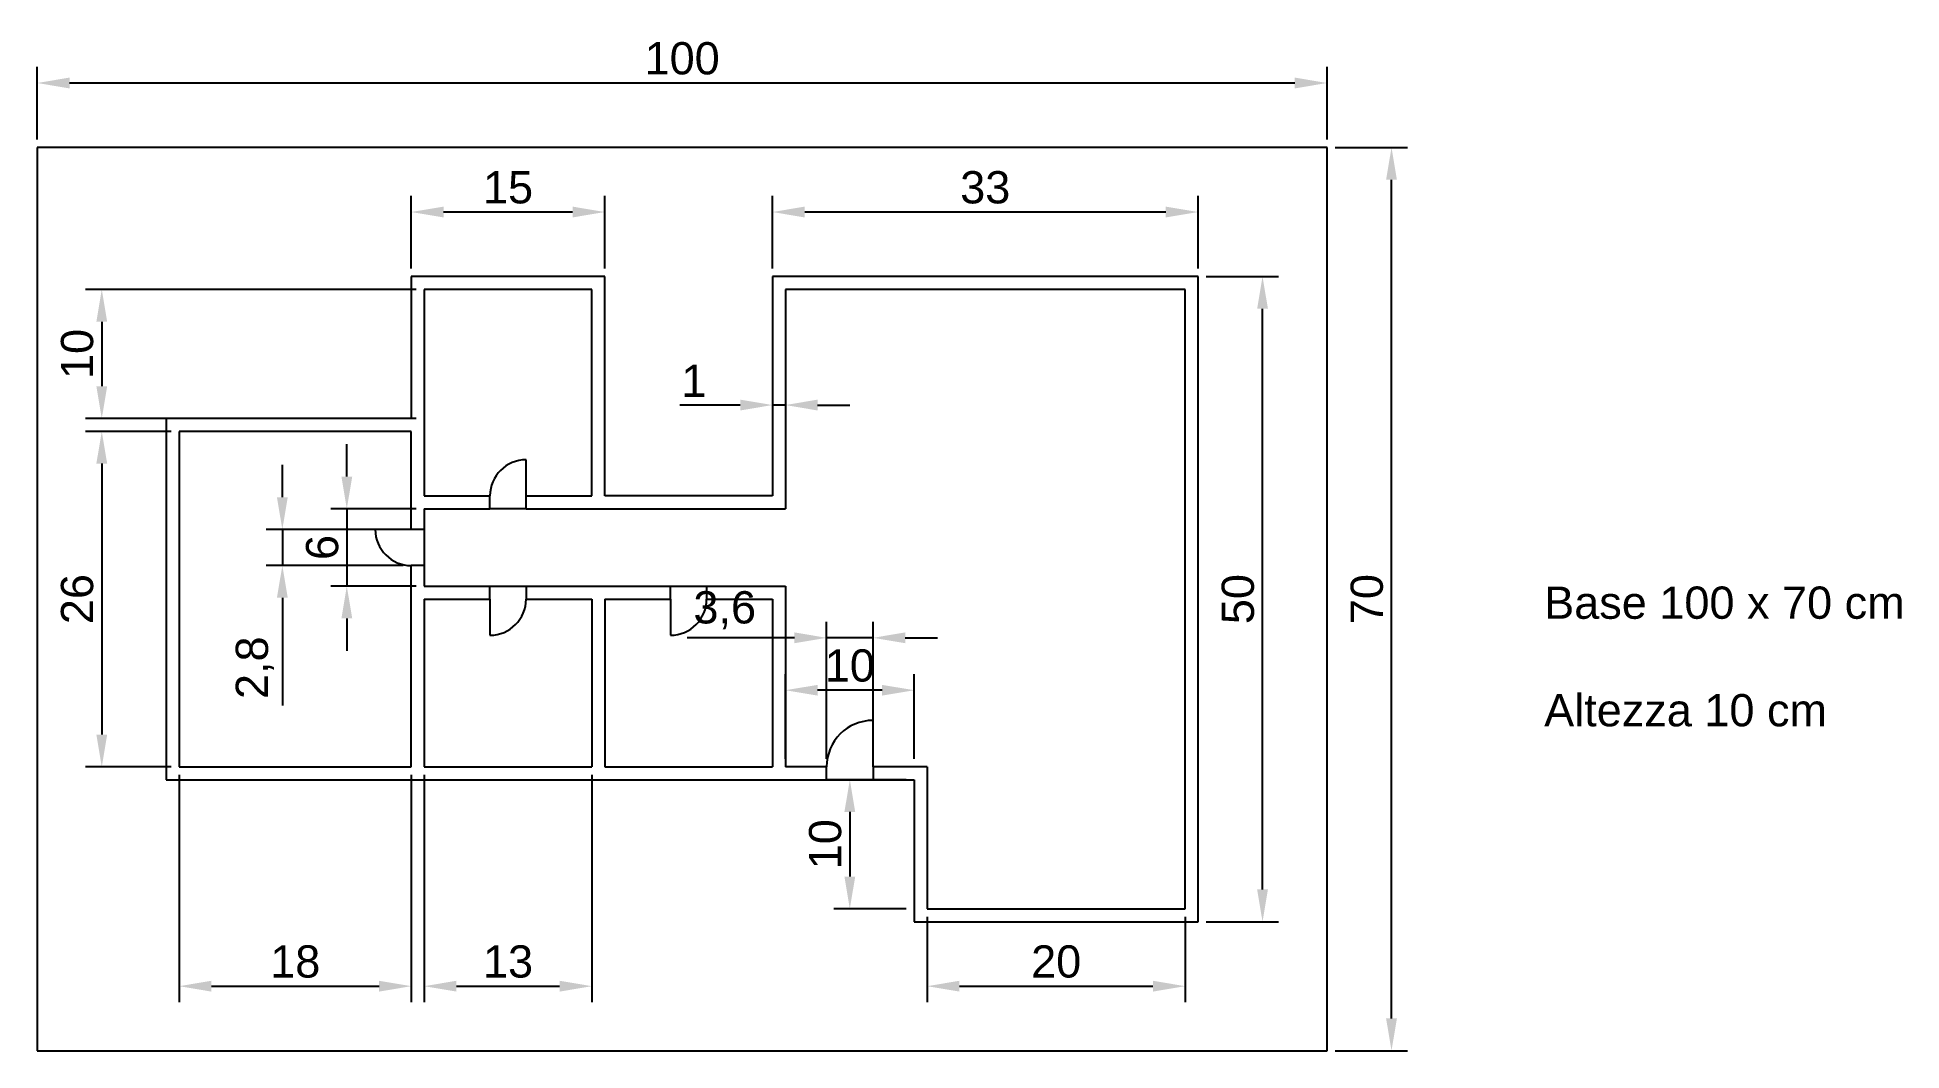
# Model space of a CAD drawing. Header units: millimetres. Extents: x 0 to 145, y 0 to 79.
import ezdxf

# ---------------------------------------------------------------- set-up
doc = ezdxf.new("R2010")
doc.units = ezdxf.units.MM
doc.layers.add('Dimension', color=7, linetype='Continuous')
doc.styles.get("Standard").update_dxf_attribs({"font": 'arial.ttf'})
doc.dimstyles.new('ISO-25', dxfattribs={"dimtxt": 2.5, "dimasz": 2.5, "dimexe": 1.25, "dimexo": 0.625, "dimtad": 1, "dimtxsty": 'Standard', "dimcen": 2.5, "dimadec": 0, "dimazin": 0, "dimtfac": 1, "dimtmove": 0, "dimatfit": 3, "dimfxl": 1, "dimarcsym": 0})

# ---------------------------------------------------------------- blocks, each defined once
blk = doc.blocks.new('*D0')
at = {"layer": 'Defpoints', "color": 0, "transparency": 16777216}
for p in [(90, 60), (95, 60), (90, 10)]:
    blk.add_point(p, dxfattribs=at)
at = {"layer": 'Dimension', "color": 0, "lineweight": -2, "transparency": 16777216}
for p, q in [((90.63, 60), (96.25, 60)), ((95, 12.5), (95, 57.5)), ((90.63, 10), (96.25, 10))]:
    blk.add_line(p, q, dxfattribs=at)
at = {"layer": 'Dimension', "color": 0, "transparency": 16777216}
for points in [[(94.58, 57.5), (95.42, 57.5), (95, 60)], [(94.58, 12.5), (95.42, 12.5), (95, 10)]]:
    blk.add_solid(points, dxfattribs=at)
at = {"layer": 'Dimension', "color": 0, "transparency": 16777216, "insert": (93.1, 35), "char_height": 2.5, "attachment_point": 5, "rotation": 90}
blk.add_mtext('50', dxfattribs=at)
blk = doc.blocks.new('*D1')
at = {"layer": 'Defpoints', "color": 0, "transparency": 16777216}
for p in [(11, 48), (5, 22), (11, 22)]:
    blk.add_point(p, dxfattribs=at)
at = {"layer": 'Dimension', "color": 0, "lineweight": -2, "transparency": 16777216}
for p, q in [((10.38, 48), (3.75, 48)), ((5, 45.5), (5, 24.5)), ((10.38, 22), (3.75, 22))]:
    blk.add_line(p, q, dxfattribs=at)
at = {"layer": 'Dimension', "color": 0, "transparency": 16777216}
for points in [[(4.58, 45.5), (5.42, 45.5), (5, 48)], [(4.58, 24.5), (5.42, 24.5), (5, 22)]]:
    blk.add_solid(points, dxfattribs=at)
at = {"layer": 'Dimension', "color": 0, "transparency": 16777216, "insert": (3.1, 35), "char_height": 2.5, "attachment_point": 5, "rotation": 90}
blk.add_mtext('26', dxfattribs=at)
blk = doc.blocks.new('*D2')
at = {"layer": 'Defpoints', "color": 0, "transparency": 16777216}
for p in [(57, 65), (57, 60), (90, 60)]:
    blk.add_point(p, dxfattribs=at)
at = {"layer": 'Dimension', "color": 0, "lineweight": -2, "transparency": 16777216}
for p, q in [((57, 60.62), (57, 66.25)), ((90, 60.62), (90, 66.25)), ((87.5, 65), (59.5, 65))]:
    blk.add_line(p, q, dxfattribs=at)
at = {"layer": 'Dimension', "color": 0, "transparency": 16777216}
for points in [[(59.5, 65.42), (59.5, 64.58), (57, 65)], [(87.5, 65.42), (87.5, 64.58), (90, 65)]]:
    blk.add_solid(points, dxfattribs=at)
at = {"layer": 'Dimension', "color": 0, "transparency": 16777216, "insert": (73.5, 66.9), "char_height": 2.5, "attachment_point": 5}
blk.add_mtext('33', dxfattribs=at)
blk = doc.blocks.new('*D3')
at = {"layer": 'Defpoints', "color": 0, "transparency": 16777216}
for p in [(29, 65), (29, 60), (44, 60)]:
    blk.add_point(p, dxfattribs=at)
at = {"layer": 'Dimension', "color": 0, "lineweight": -2, "transparency": 16777216}
for p, q in [((29, 60.63), (29, 66.25)), ((44, 60.63), (44, 66.25)), ((41.5, 65), (31.5, 65))]:
    blk.add_line(p, q, dxfattribs=at)
at = {"layer": 'Dimension', "color": 0, "transparency": 16777216}
for points in [[(31.5, 65.42), (31.5, 64.58), (29, 65)], [(41.5, 65.42), (41.5, 64.58), (44, 65)]]:
    blk.add_solid(points, dxfattribs=at)
at = {"layer": 'Dimension', "color": 0, "transparency": 16777216, "insert": (36.5, 66.9), "char_height": 2.5, "attachment_point": 5}
blk.add_mtext('15', dxfattribs=at)
blk = doc.blocks.new('*D4')
at = {"layer": 'Defpoints', "color": 0, "transparency": 16777216}
for p in [(69, 11), (89, 11), (89, 5)]:
    blk.add_point(p, dxfattribs=at)
at = {"layer": 'Dimension', "color": 0, "lineweight": -2, "transparency": 16777216}
for p, q in [((69, 10.38), (69, 3.75)), ((89, 10.38), (89, 3.75)), ((71.5, 5), (86.5, 5))]:
    blk.add_line(p, q, dxfattribs=at)
at = {"layer": 'Dimension', "color": 0, "transparency": 16777216}
for points in [[(71.5, 5.42), (71.5, 4.58), (69, 5)], [(86.5, 5.42), (86.5, 4.58), (89, 5)]]:
    blk.add_solid(points, dxfattribs=at)
at = {"layer": 'Dimension', "color": 0, "transparency": 16777216, "insert": (79, 6.9), "char_height": 2.5, "attachment_point": 5}
blk.add_mtext('20', dxfattribs=at)
blk = doc.blocks.new('*D5')
at = {"layer": 'Defpoints', "color": 0, "transparency": 16777216}
for p in [(0, 75), (0, 70), (100, 70)]:
    blk.add_point(p, dxfattribs=at)
at = {"layer": 'Dimension', "color": 0, "lineweight": -2, "transparency": 16777216}
for p, q in [((0, 70.62), (0, 76.25)), ((100, 70.62), (100, 76.25)), ((97.5, 75), (2.5, 75))]:
    blk.add_line(p, q, dxfattribs=at)
at = {"layer": 'Dimension', "color": 0, "transparency": 16777216}
for points in [[(2.5, 75.42), (2.5, 74.58), (0, 75)], [(97.5, 75.42), (97.5, 74.58), (100, 75)]]:
    blk.add_solid(points, dxfattribs=at)
at = {"layer": 'Dimension', "color": 0, "transparency": 16777216, "insert": (50, 76.9), "char_height": 2.5, "attachment_point": 5}
blk.add_mtext('100', dxfattribs=at)
blk = doc.blocks.new('*D6')
at = {"layer": 'Defpoints', "color": 0, "transparency": 16777216}
for p in [(100, 70), (105, 70), (100, 0)]:
    blk.add_point(p, dxfattribs=at)
at = {"layer": 'Dimension', "color": 0, "lineweight": -2, "transparency": 16777216}
for p, q in [((100.63, 70), (106.25, 70)), ((105, 2.5), (105, 67.5)), ((100.63, 0), (106.25, 0))]:
    blk.add_line(p, q, dxfattribs=at)
at = {"layer": 'Dimension', "color": 0, "transparency": 16777216}
for points in [[(104.58, 67.5), (105.42, 67.5), (105, 70)], [(104.58, 2.5), (105.42, 2.5), (105, 0)]]:
    blk.add_solid(points, dxfattribs=at)
at = {"layer": 'Dimension', "color": 0, "transparency": 16777216, "insert": (103.1, 35), "char_height": 2.5, "attachment_point": 5, "rotation": 90}
blk.add_mtext('70', dxfattribs=at)
blk = doc.blocks.new('*D14')
at = {"layer": 'Defpoints', "color": 0, "transparency": 16777216}
for p in [(57, 50.5), (57, 50.04), (58, 50.5)]:
    blk.add_point(p, dxfattribs=at)
at = {"layer": 'Dimension', "color": 0, "lineweight": -2, "transparency": 16777216}
for p, q in [((54.5, 50.04), (49.83, 50.04)), ((58, 50.04), (57, 50.04)), ((57, 49.88), (57, 48.79)), ((58, 49.88), (58, 48.79)), ((60.5, 50.04), (63, 50.04))]:
    blk.add_line(p, q, dxfattribs=at)
at = {"layer": 'Dimension', "color": 0, "transparency": 16777216}
for points in [[(54.5, 50.46), (54.5, 49.62), (57, 50.04)], [(60.5, 50.46), (60.5, 49.62), (58, 50.04)]]:
    blk.add_solid(points, dxfattribs=at)
at = {"layer": 'Dimension', "color": 0, "transparency": 16777216, "insert": (50.91, 51.92), "char_height": 2.5, "attachment_point": 5}
blk.add_mtext('1', dxfattribs=at)
blk = doc.blocks.new('*D16')
at = {"layer": 'Defpoints', "color": 0, "transparency": 16777216}
for p in [(30, 59), (5, 49), (30, 49)]:
    blk.add_point(p, dxfattribs=at)
at = {"layer": 'Dimension', "color": 0, "lineweight": -2, "transparency": 16777216}
for p, q in [((29.38, 59), (3.75, 59)), ((5, 56.5), (5, 51.5)), ((29.38, 49), (3.75, 49))]:
    blk.add_line(p, q, dxfattribs=at)
at = {"layer": 'Dimension', "color": 0, "transparency": 16777216}
for points in [[(4.58, 56.5), (5.42, 56.5), (5, 59)], [(4.58, 51.5), (5.42, 51.5), (5, 49)]]:
    blk.add_solid(points, dxfattribs=at)
at = {"layer": 'Dimension', "color": 0, "transparency": 16777216, "insert": (3.1, 54), "char_height": 2.5, "attachment_point": 5, "rotation": 90}
blk.add_mtext('10', dxfattribs=at)
blk = doc.blocks.new('*D17')
at = {"layer": 'Defpoints', "color": 0, "transparency": 16777216}
for p in [(11, 22), (29, 22), (29, 5)]:
    blk.add_point(p, dxfattribs=at)
at = {"layer": 'Dimension', "color": 0, "lineweight": -2, "transparency": 16777216}
for p, q in [((11, 21.38), (11, 3.75)), ((29, 21.38), (29, 3.75)), ((13.5, 5), (26.5, 5))]:
    blk.add_line(p, q, dxfattribs=at)
at = {"layer": 'Dimension', "color": 0, "transparency": 16777216}
for points in [[(13.5, 5.42), (13.5, 4.58), (11, 5)], [(26.5, 5.42), (26.5, 4.58), (29, 5)]]:
    blk.add_solid(points, dxfattribs=at)
at = {"layer": 'Dimension', "color": 0, "transparency": 16777216, "insert": (20, 6.9), "char_height": 2.5, "attachment_point": 5}
blk.add_mtext('18', dxfattribs=at)
blk = doc.blocks.new('*D18')
at = {"layer": 'Defpoints', "color": 0, "transparency": 16777216}
for p in [(30, 22), (43, 22), (43, 5)]:
    blk.add_point(p, dxfattribs=at)
at = {"layer": 'Dimension', "color": 0, "lineweight": -2, "transparency": 16777216}
for p, q in [((30, 21.38), (30, 3.75)), ((43, 21.38), (43, 3.75)), ((32.5, 5), (40.5, 5))]:
    blk.add_line(p, q, dxfattribs=at)
at = {"layer": 'Dimension', "color": 0, "transparency": 16777216}
for points in [[(32.5, 5.42), (32.5, 4.58), (30, 5)], [(40.5, 5.42), (40.5, 4.58), (43, 5)]]:
    blk.add_solid(points, dxfattribs=at)
at = {"layer": 'Dimension', "color": 0, "transparency": 16777216, "insert": (36.5, 6.9), "char_height": 2.5, "attachment_point": 5}
blk.add_mtext('13', dxfattribs=at)
blk = doc.blocks.new('*D20')
at = {"layer": 'Defpoints', "color": 0, "transparency": 16777216}
for p in [(68, 21), (63, 11), (68, 11)]:
    blk.add_point(p, dxfattribs=at)
at = {"layer": 'Dimension', "color": 0, "lineweight": -2, "transparency": 16777216}
for p, q in [((67.38, 21), (61.75, 21)), ((63, 18.5), (63, 13.5)), ((67.38, 11), (61.75, 11))]:
    blk.add_line(p, q, dxfattribs=at)
at = {"layer": 'Dimension', "color": 0, "transparency": 16777216}
for points in [[(62.58, 18.5), (63.42, 18.5), (63, 21)], [(62.58, 13.5), (63.42, 13.5), (63, 11)]]:
    blk.add_solid(points, dxfattribs=at)
at = {"layer": 'Dimension', "color": 0, "transparency": 16777216, "insert": (61.1, 16), "char_height": 2.5, "attachment_point": 5, "rotation": 90}
blk.add_mtext('10', dxfattribs=at)
blk = doc.blocks.new('*D21')
at = {"layer": 'Defpoints', "color": 0, "transparency": 16777216}
for p in [(30, 42), (24, 36), (30, 36)]:
    blk.add_point(p, dxfattribs=at)
at = {"layer": 'Dimension', "color": 0, "lineweight": -2, "transparency": 16777216}
for p, q in [((24, 44.5), (24, 47)), ((29.38, 42), (22.75, 42)), ((24, 42), (24, 36)), ((29.38, 36), (22.75, 36)), ((24, 33.5), (24, 31))]:
    blk.add_line(p, q, dxfattribs=at)
at = {"layer": 'Dimension', "color": 0, "transparency": 16777216}
for points in [[(23.58, 44.5), (24.42, 44.5), (24, 42)], [(23.58, 33.5), (24.42, 33.5), (24, 36)]]:
    blk.add_solid(points, dxfattribs=at)
at = {"layer": 'Dimension', "color": 0, "transparency": 16777216, "insert": (22.1, 39), "char_height": 2.5, "attachment_point": 5, "rotation": 90}
blk.add_mtext('6', dxfattribs=at)
blk = doc.blocks.new('*D22')
at = {"layer": 'Defpoints', "color": 0, "transparency": 16777216}
for p in [(29, 40.4), (19, 37.6), (29, 37.6)]:
    blk.add_point(p, dxfattribs=at)
at = {"layer": 'Dimension', "color": 0, "lineweight": -2, "transparency": 16777216}
for p, q in [((19, 42.9), (19, 45.4)), ((28.38, 40.4), (17.75, 40.4)), ((19, 40.4), (19, 37.6)), ((28.38, 37.6), (17.75, 37.6)), ((19, 35.1), (19, 26.75))]:
    blk.add_line(p, q, dxfattribs=at)
at = {"layer": 'Dimension', "color": 0, "transparency": 16777216}
for points in [[(18.58, 42.9), (19.42, 42.9), (19, 40.4)], [(18.58, 35.1), (19.42, 35.1), (19, 37.6)]]:
    blk.add_solid(points, dxfattribs=at)
at = {"layer": 'Dimension', "color": 0, "transparency": 16777216, "insert": (16.87, 29.68), "char_height": 2.5, "attachment_point": 5, "rotation": 90}
blk.add_mtext('2,8', dxfattribs=at)
blk = doc.blocks.new('*D24')
at = {"layer": 'Defpoints', "color": 0, "transparency": 16777216}
for p in [(61.2, 32), (61.2, 22), (64.8, 22)]:
    blk.add_point(p, dxfattribs=at)
at = {"layer": 'Dimension', "color": 0, "lineweight": -2, "transparency": 16777216}
for p, q in [((61.2, 22.62), (61.2, 33.25)), ((64.8, 22.62), (64.8, 33.25)), ((58.7, 32), (50.4, 32)), ((64.8, 32), (61.2, 32)), ((67.3, 32), (69.8, 32))]:
    blk.add_line(p, q, dxfattribs=at)
at = {"layer": 'Dimension', "color": 0, "transparency": 16777216}
for points in [[(58.7, 32.42), (58.7, 31.58), (61.2, 32)], [(67.3, 32.42), (67.3, 31.58), (64.8, 32)]]:
    blk.add_solid(points, dxfattribs=at)
at = {"layer": 'Dimension', "color": 0, "transparency": 16777216, "insert": (53.3, 34.13), "char_height": 2.5, "attachment_point": 5}
blk.add_mtext('3,6', dxfattribs=at)
blk = doc.blocks.new('*D25')
at = {"layer": 'Defpoints', "color": 0, "transparency": 16777216}
for p in [(58, 27.94), (58, 22), (68, 22)]:
    blk.add_point(p, dxfattribs=at)
at = {"layer": 'Dimension', "color": 0, "lineweight": -2, "transparency": 16777216}
for p, q in [((58, 22.62), (58, 29.19)), ((68, 22.62), (68, 29.19)), ((65.5, 27.94), (60.5, 27.94))]:
    blk.add_line(p, q, dxfattribs=at)
at = {"layer": 'Dimension', "color": 0, "transparency": 16777216}
for points in [[(60.5, 28.35), (60.5, 27.52), (58, 27.94)], [(65.5, 28.35), (65.5, 27.52), (68, 27.94)]]:
    blk.add_solid(points, dxfattribs=at)
at = {"layer": 'Dimension', "color": 0, "transparency": 16777216, "insert": (63, 29.84), "char_height": 2.5, "attachment_point": 5}
blk.add_mtext('10', dxfattribs=at)

msp = doc.modelspace()

# ---------------------------------------------------------------- linework, layer by layer
for p, q in [((100, 70), (0, 70)), ((0, 70), (0, 0)), ((100, 0), (100, 70)), ((44, 60), (29, 60)), ((29, 60), (29, 49)), ((44, 43), (44, 60)), ((90, 60), (57, 60)), ((57, 60), (57, 43)), ((90, 10), (90, 60)), ((43, 59), (30, 59)), ((30, 59), (30, 49)), ((43, 43), (43, 59)), ((58, 59), (58, 42)), ((89, 59), (58, 59)), ((89, 11), (89, 59)), ((29, 49), (10, 49)), ((10, 49), (10, 21)), ((11, 48), (11, 22)), ((29, 48), (11, 48)), ((29, 40.4), (29, 48)), ((30, 49), (30, 43)), ((37.9, 43), (37.9, 45.8)), ((30, 43), (35.1, 43)), ((30, 42), (35.1, 42)), ((30, 42), (30, 36)), ((35.1, 42), (35.1, 43)), ((37.9, 42), (35.1, 42)), ((37.9, 42), (37.9, 43)), ((37.9, 43), (43, 43)), ((37.9, 42), (58, 42)), ((57, 43), (44, 43)), ((29, 40.4), (26.2, 40.4)), ((30, 40.4), (29, 40.4)), ((30, 37.6), (29, 37.6)), ((29, 22), (29, 37.6)), ((30, 36), (35.1, 36)), ((30, 35), (30, 22)), ((30, 35), (35.1, 35)), ((35.1, 35), (35.1, 36)), ((35.1, 36), (37.9, 36)), ((35.1, 35), (35.1, 32.2)), ((37.9, 36), (37.9, 35)), ((37.9, 36), (49.1, 36)), ((37.9, 35), (43, 35)), ((43, 35), (43, 22)), ((44, 35), (44, 22)), ((44, 35), (49.1, 35)), ((49.1, 35), (49.1, 36)), ((49.1, 36), (51.9, 36)), ((49.1, 35), (49.1, 32.2)), ((51.9, 36), (51.9, 35)), ((51.9, 36), (58, 36)), ((51.9, 35), (57, 35)), ((57, 35), (57, 22)), ((58, 36), (58, 22)), ((64.8, 22), (64.8, 25.6)), ((11, 22), (29, 22)), ((30, 22), (43, 22)), ((44, 22), (57, 22)), ((61.2, 22), (58, 22)), ((61.2, 21), (61.2, 22)), ((64.8, 22), (64.8, 21)), ((68, 22), (64.8, 22)), ((69, 22), (68, 22)), ((69, 22), (69, 11)), ((10, 21), (68, 21)), ((64.8, 21), (61.2, 21)), ((68, 21), (68, 11)), ((68, 11), (68, 10)), ((69, 11), (89, 11)), ((68, 10), (90, 10)), ((0, 0), (100, 0))]:
    msp.add_line(p, q)
for centre, radius, start, end in [((37.9, 43), 2.8, 90, 180), ((29, 40.4), 2.8, 180, 270), ((35.1, 35), 2.8, 270, 0), ((49.1, 35), 2.8, 270, 0), ((64.8, 22), 3.6, 90, 180)]:
    msp.add_arc(centre, radius, start, end)

# ---------------------------------------------------------------- texts
at = {"layer": 'Dimension', "insert": (116.837, 35.975), "char_height": 2.5, "attachment_point": 1}
msp.add_mtext_dynamic_manual_height_columns('Base 100 x 70 cm\\P\\PAltezza 10 cm', width=30, gutter_width=12.5, heights=[0], dxfattribs=at)

# ---------------------------------------------------------------- dimensions: what is measured, and where the dimension line sits
at = {"layer": 'Dimension'}
for base, p1, p2, picture, middle in [((0, 75), (100, 70), (0, 70), '*D5', (50, 76.901)), ((29, 65), (44, 60), (29, 60), '*D3', (36.5, 66.901)), ((57, 65), (90, 60), (57, 60), '*D2', (73.5, 66.902)), ((57, 50.039), (58, 50.5), (57, 50.5), '*D14', (50.915, 51.919)), ((61.2, 32), (64.8, 22), (61.2, 22), '*D24', (53.301, 34.127)), ((58, 27.938), (68, 22), (58, 22), '*D25', (63, 29.839)), ((29, 5), (11, 22), (29, 22), '*D17', (20, 6.901)), ((43, 5), (30, 22), (43, 22), '*D18', (36.5, 6.902)), ((89, 5), (69, 11), (89, 11), '*D4', (79, 6.901))]:
    dim = msp.add_linear_dim(base=base, p1=p1, p2=p2, dimstyle='ISO-25', dxfattribs=at)
    dim.commit()
    dim.dimension.update_dxf_attribs({"geometry": picture, "text_midpoint": middle})
for base, p1, p2, picture, middle in [((105, 70), (100, 0), (100, 70), '*D6', (103.099, 35)), ((95, 60), (90, 10), (90, 60), '*D0', (93.099, 35)), ((5, 49), (30, 59), (30, 49), '*D16', (3.099, 54)), ((5, 22), (11, 48), (11, 22), '*D1', (3.099, 35)), ((24, 36), (30, 42), (30, 36), '*D21', (22.099, 39)), ((19, 37.6), (29, 40.4), (29, 37.6), '*D22', (16.873, 29.675)), ((63, 11), (68, 21), (68, 11), '*D20', (61.099, 16))]:
    dim = msp.add_linear_dim(base=base, p1=p1, p2=p2, angle=90, dimstyle='ISO-25', dxfattribs=at)
    dim.commit()
    dim.dimension.update_dxf_attribs({"geometry": picture, "text_midpoint": middle})

doc.saveas('drawing.dxf')
